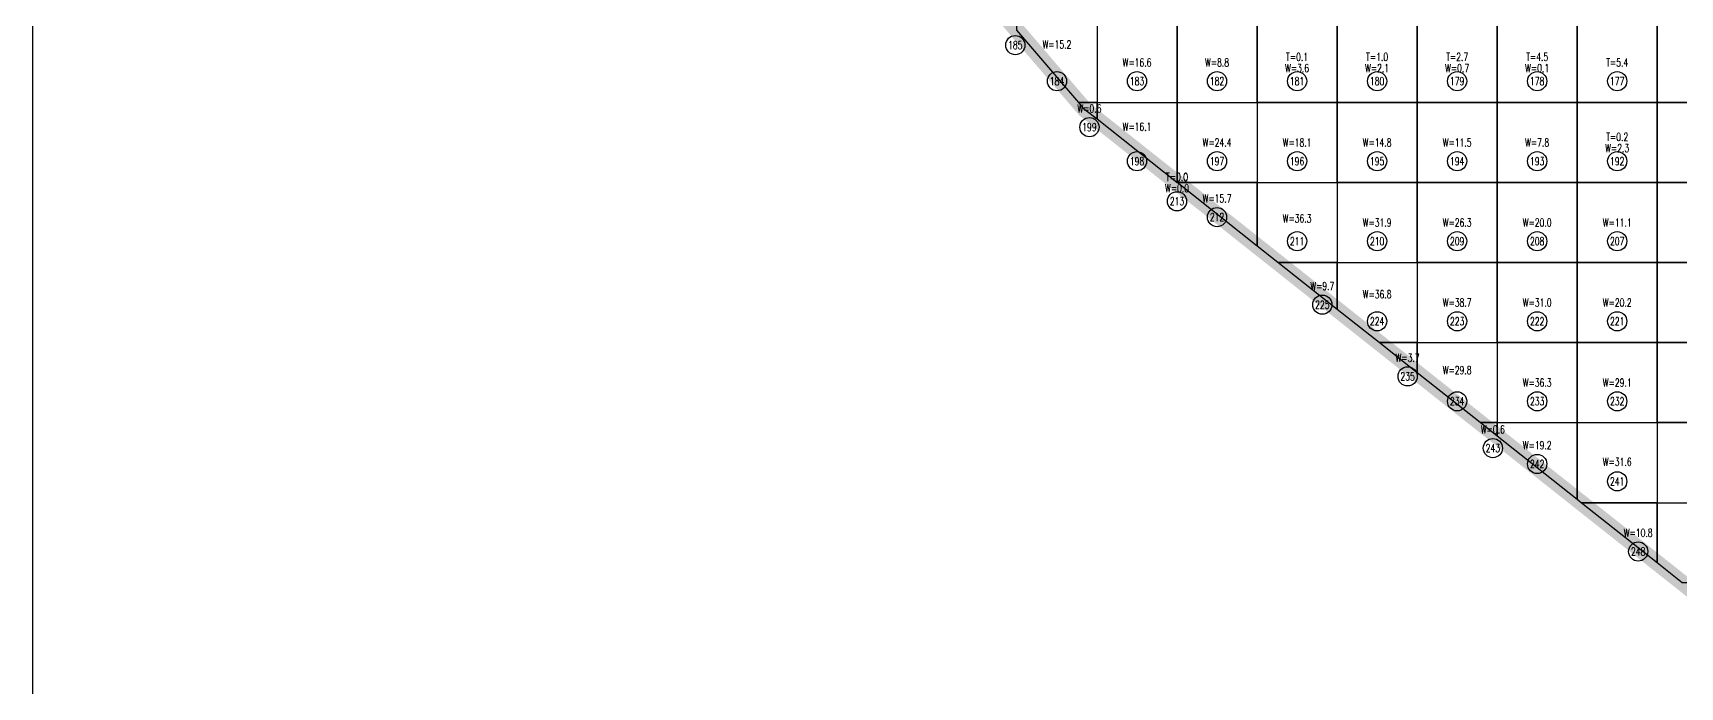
# Model space of a CAD drawing. Extents: x 4283 to 40403, y 1134 to 1764.
# Drawn here: x 18782 to 18867.7, y 1573.1 to 1607.1 of the extents above; entities that cross this region are included whole.
import ezdxf
from ezdxf.enums import TextEntityAlignment as Align

# ---------------------------------------------------------------- set-up
doc = ezdxf.new("R2010")
doc.units = 0
for name, color, linetype in [('tdz_23-1方格网', 2, 'Continuous'), ('tdz_23-1方格网计算', 7, 'Continuous'), ('tdz_土方计算图', 7, 'Continuous'), ('tdz_格田', 6, 'Continuous')]:
    doc.layers.add(name, color=color, linetype=linetype)
doc.styles.add('GLandNum', font='txt_____.ttf', dxfattribs={"width": 0.7, "height": 0.5})

msp = doc.modelspace()

# ---------------------------------------------------------------- linework, layer by layer
at = {"layer": 'tdz_23-1方格网', "linetype": 'Continuous'}
for points in [[(18833.224, 1607.261, 2838.578), (18833.224, 1607.669, 2838.481), (18837.39, 1607.669, 2838.137), (18837.39, 1603.502, 2838.348), (18836.442, 1603.502, 2838.472)], [(18837.39, 1607.669, 2838.137), (18837.39, 1603.502, 2838.348), (18841.557, 1603.502, 2837.858), (18841.557, 1607.669, 2837.664)], [(18841.557, 1607.669, 2837.664), (18841.557, 1603.502, 2837.858), (18845.724, 1603.502, 2837.564), (18845.724, 1607.669, 2837.181)], [(18845.724, 1607.669, 2837.181), (18845.724, 1603.502, 2837.564), (18849.89, 1603.502, 2837.343), (18849.89, 1607.669, 2836.843)], [(18849.89, 1607.669, 2836.843), (18849.89, 1603.502, 2837.343), (18854.057, 1603.502, 2837.084), (18854.057, 1607.669, 2836.532)], [(18854.057, 1607.669, 2836.532), (18854.057, 1603.502, 2837.084), (18858.224, 1603.502, 2836.806), (18858.224, 1607.669, 2836.278)], [(18858.224, 1607.669, 2836.278), (18858.224, 1603.502, 2836.806), (18862.39, 1603.502, 2836.566), (18862.39, 1607.669, 2836.024)], [(18862.39, 1607.669, 2836.024), (18862.39, 1603.502, 2836.566), (18866.557, 1603.502, 2836.273), (18866.557, 1607.669, 2835.802)], [(18866.557, 1607.669, 2835.802), (18866.557, 1603.502, 2836.273), (18870.724, 1603.502, 2835.891), (18870.724, 1607.669, 2835.611)], [(18836.442, 1603.502, 2838.472), (18837.39, 1603.502, 2838.348), (18837.39, 1602.631, 2838.537), (18836.761, 1603.13, 2838.462)], [(18837.39, 1602.631, 2838.537), (18837.39, 1603.502, 2838.348), (18841.557, 1603.502, 2837.858), (18841.557, 1599.336, 2839.037), (18841.552, 1599.336, 2839.037)], [(18841.557, 1599.336, 2839.037), (18841.557, 1603.502, 2837.858), (18845.724, 1603.502, 2837.564), (18845.724, 1599.336, 2838.383)], [(18845.724, 1603.502, 2837.564), (18845.724, 1599.336, 2838.383), (18849.89, 1599.336, 2838.003), (18849.89, 1603.502, 2837.343)], [(18849.89, 1603.502, 2837.343), (18849.89, 1599.336, 2838.003), (18854.057, 1599.336, 2837.704), (18854.057, 1603.502, 2837.084)], [(18854.057, 1603.502, 2837.084), (18854.057, 1599.336, 2837.704), (18858.224, 1599.336, 2837.391), (18858.224, 1603.502, 2836.806)], [(18858.224, 1603.502, 2836.806), (18858.224, 1599.336, 2837.391), (18862.39, 1599.336, 2837.019), (18862.39, 1603.502, 2836.566)], [(18862.39, 1603.502, 2836.566), (18862.39, 1599.336, 2837.019), (18866.557, 1599.336, 2836.562), (18866.557, 1603.502, 2836.273)], [(18866.557, 1603.502, 2836.273), (18866.557, 1599.336, 2836.562), (18870.724, 1599.336, 2836.14), (18870.724, 1603.502, 2835.891)], [(18841.552, 1599.336, 2839.037), (18841.557, 1599.336, 2839.037), (18841.557, 1599.331, 2839.037)], [(18841.557, 1599.331, 2839.037), (18841.557, 1599.336, 2839.037), (18845.724, 1599.336, 2838.383), (18845.724, 1596.031, 2839.011)], [(18845.724, 1596.031, 2839.011), (18845.724, 1599.336, 2838.383), (18849.89, 1599.336, 2838.003), (18849.89, 1595.169, 2838.872), (18846.812, 1595.169, 2838.957)], [(18849.89, 1599.336, 2838.003), (18849.89, 1595.169, 2838.872), (18854.057, 1595.169, 2838.338), (18854.057, 1599.336, 2837.704)], [(18854.057, 1599.336, 2837.704), (18854.057, 1595.169, 2838.338), (18858.224, 1595.169, 2838.028), (18858.224, 1599.336, 2837.391)], [(18858.224, 1599.336, 2837.391), (18858.224, 1595.169, 2838.028), (18862.39, 1595.169, 2837.468), (18862.39, 1599.336, 2837.019)], [(18862.39, 1599.336, 2837.019), (18862.39, 1595.169, 2837.468), (18866.557, 1595.169, 2836.966), (18866.557, 1599.336, 2836.562)], [(18866.557, 1599.336, 2836.562), (18866.557, 1595.169, 2836.966), (18870.724, 1595.169, 2836.49), (18870.724, 1599.336, 2836.14)], [(18846.812, 1595.169, 2838.957), (18849.89, 1595.169, 2838.872), (18849.89, 1592.731, 2838.807)], [(18849.89, 1592.731, 2838.807), (18849.89, 1595.169, 2838.872), (18854.057, 1595.169, 2838.338), (18854.057, 1591.002, 2838.751), (18852.073, 1591.002, 2838.699)], [(18854.057, 1595.169, 2838.338), (18854.057, 1591.002, 2838.751), (18858.224, 1591.002, 2838.495), (18858.224, 1595.169, 2838.028)], [(18858.224, 1595.169, 2838.028), (18858.224, 1591.002, 2838.495), (18862.39, 1591.002, 2837.887), (18862.39, 1595.169, 2837.468)], [(18862.39, 1595.169, 2837.468), (18862.39, 1591.002, 2837.887), (18866.557, 1591.002, 2837.408), (18866.557, 1595.169, 2836.966)], [(18866.557, 1595.169, 2836.966), (18866.557, 1591.002, 2837.408), (18870.724, 1591.002, 2836.973), (18870.724, 1595.169, 2836.49)], [(18852.073, 1591.002, 2838.699), (18854.057, 1591.002, 2838.751), (18854.057, 1589.431, 2838.602)], [(18854.057, 1589.431, 2838.602), (18854.057, 1591.002, 2838.751), (18858.224, 1591.002, 2838.495), (18858.224, 1586.836, 2838.439), (18857.334, 1586.836, 2838.44)], [(18858.224, 1591.002, 2838.495), (18858.224, 1586.836, 2838.439), (18862.39, 1586.836, 2838.249), (18862.39, 1591.002, 2837.887)], [(18862.39, 1591.002, 2837.887), (18862.39, 1586.836, 2838.249), (18866.557, 1586.836, 2837.864), (18866.557, 1591.002, 2837.408)], [(18866.557, 1591.002, 2837.408), (18866.557, 1586.836, 2837.864), (18870.724, 1586.836, 2837.441), (18870.724, 1591.002, 2836.973)], [(18857.334, 1586.836, 2838.44), (18858.224, 1586.836, 2838.439), (18858.224, 1586.131, 2838.397)], [(18858.224, 1586.131, 2838.397), (18858.224, 1586.836, 2838.439), (18862.39, 1586.836, 2838.249), (18862.39, 1582.831, 2838.192)], [(18862.39, 1582.831, 2838.192), (18862.39, 1586.836, 2838.249), (18866.557, 1586.836, 2837.864), (18866.557, 1582.669, 2838.037), (18862.595, 1582.669, 2838.182)], [(18866.557, 1586.836, 2837.864), (18866.557, 1582.669, 2838.037), (18870.724, 1582.669, 2837.883), (18870.724, 1586.836, 2837.441)], [(18862.595, 1582.669, 2838.182), (18866.557, 1582.669, 2838.037), (18866.557, 1579.531, 2837.987)], [(18866.557, 1579.531, 2837.987), (18866.557, 1582.669, 2838.037), (18870.724, 1582.669, 2837.883), (18870.724, 1578.502, 2837.825), (18867.856, 1578.502, 2837.923)]]:
    msp.add_polyline3d(points, close=True, dxfattribs=at)
at = {"layer": 'tdz_23-1方格网计算', "color": 7, "linetype": 'Continuous'}
for centre in [(18833.136, 1606.493), (18835.307, 1604.613), (18839.474, 1604.613), (18843.64, 1604.613), (18847.807, 1604.613), (18851.974, 1604.613), (18856.14, 1604.613), (18860.307, 1604.613), (18864.474, 1604.613), (18836.996, 1602.219), (18839.474, 1600.447), (18843.64, 1600.447), (18847.807, 1600.447), (18851.974, 1600.447), (18856.14, 1600.447), (18860.307, 1600.447), (18864.474, 1600.447), (18841.556, 1598.361), (18843.64, 1597.536), (18847.807, 1596.28), (18851.974, 1596.28), (18856.14, 1596.28), (18860.307, 1596.28), (18864.474, 1596.28), (18849.121, 1592.978), (18851.974, 1592.113), (18856.14, 1592.113), (18860.307, 1592.113), (18864.474, 1592.113), (18853.561, 1589.245), (18856.14, 1587.947), (18860.307, 1587.947), (18864.474, 1587.947), (18858.001, 1585.511), (18860.307, 1584.686), (18864.474, 1583.78), (18865.566, 1580.128)]:
    msp.add_circle(centre, 0.5, dxfattribs=at)
at = {"layer": 'tdz_土方计算图', "linetype": 'Continuous'}
msp.add_lwpolyline([(18781.99, 1512.357), (18781.99, 1512.357), (18781.99, 1672.357), (18781.99, 1672.357)], dxfattribs=at)
at = {"layer": 'tdz_格田', "linetype": 'Continuous', "lineweight": 60, "const_width": 0.833}
msp.add_lwpolyline([(18873.117, 1574.336), (18836.761, 1603.13), (18799.89, 1646.189), (18828.46, 1670.379), (18841.318, 1654.469), (18894.09, 1594.047), (18873.117, 1574.336)], close=True, dxfattribs=at)

# ---------------------------------------------------------------- texts
at = {"layer": 'tdz_23-1方格网计算', "color": 7, "linetype": 'Continuous', "style": 'GLandNum', "width": 0.7}
for s, p in [('185', (18833.136, 1606.493)), ('184', (18835.307, 1604.613)), ('183', (18839.474, 1604.613)), ('182', (18843.64, 1604.613)), ('181', (18847.807, 1604.613)), ('180', (18851.974, 1604.613)), ('179', (18856.14, 1604.613)), ('178', (18860.307, 1604.613)), ('177', (18864.474, 1604.613)), ('199', (18836.996, 1602.219)), ('198', (18839.474, 1600.447)), ('197', (18843.64, 1600.447)), ('196', (18847.807, 1600.447)), ('195', (18851.974, 1600.447)), ('194', (18856.14, 1600.447)), ('193', (18860.307, 1600.447)), ('192', (18864.474, 1600.447)), ('213', (18841.556, 1598.361)), ('212', (18843.64, 1597.536)), ('211', (18847.807, 1596.28)), ('210', (18851.974, 1596.28)), ('209', (18856.14, 1596.28)), ('208', (18860.307, 1596.28)), ('207', (18864.474, 1596.28)), ('225', (18849.121, 1592.978)), ('224', (18851.974, 1592.113)), ('223', (18856.14, 1592.113)), ('222', (18860.307, 1592.113)), ('221', (18864.474, 1592.113)), ('235', (18853.561, 1589.245)), ('234', (18856.14, 1587.947)), ('233', (18860.307, 1587.947)), ('232', (18864.474, 1587.947)), ('243', (18858.001, 1585.511)), ('242', (18860.307, 1584.686)), ('241', (18864.474, 1583.78)), ('248', (18865.566, 1580.128))]:
    msp.add_text(s, height=0.4167, dxfattribs=at).set_placement(p, align=Align.MIDDLE_CENTER)
at = {"layer": 'tdz_23-1方格网计算', "color": 173, "linetype": 'Continuous', "style": 'GLandNum', "width": 0.7}
for s, p in [('W=15.2', (18835.307, 1606.525)), ('W=16.6', (18839.474, 1605.586)), ('W=8.8', (18843.64, 1605.586)), ('W=3.6', (18847.807, 1605.294)), ('W=2.1', (18851.974, 1605.294)), ('W=0.7', (18856.14, 1605.294)), ('W=0.1', (18860.307, 1605.294)), ('W=0.6', (18836.996, 1603.191)), ('W=16.1', (18839.474, 1602.243)), ('W=24.4', (18843.64, 1601.419)), ('W=18.1', (18847.807, 1601.419)), ('W=14.8', (18851.974, 1601.419)), ('W=11.5', (18856.14, 1601.419)), ('W=7.8', (18860.307, 1601.419)), ('W=2.3', (18864.474, 1601.127)), ('W=0.0', (18841.556, 1599.042)), ('W=15.7', (18843.64, 1598.508)), ('W=36.3', (18847.807, 1597.468)), ('W=31.9', (18851.974, 1597.252)), ('W=26.3', (18856.14, 1597.252)), ('W=20.0', (18860.307, 1597.252)), ('W=11.1', (18864.474, 1597.252)), ('W=9.7', (18849.121, 1593.95)), ('W=36.8', (18851.974, 1593.518)), ('W=38.7', (18856.14, 1593.086)), ('W=31.0', (18860.307, 1593.086)), ('W=20.2', (18864.474, 1593.086)), ('W=3.7', (18853.561, 1590.217)), ('W=29.8', (18856.14, 1589.568)), ('W=36.3', (18860.307, 1588.919)), ('W=29.1', (18864.474, 1588.919)), ('W=0.6', (18858.001, 1586.483)), ('W=19.2', (18860.307, 1585.658)), ('W=31.6', (18864.474, 1584.793)), ('W=10.8', (18865.566, 1581.1))]:
    msp.add_text(s, height=0.4167, dxfattribs=at).set_placement(p, align=Align.MIDDLE_CENTER)
at = {"layer": 'tdz_23-1方格网计算', "color": 2, "linetype": 'Continuous', "style": 'GLandNum', "width": 0.7}
for s, p in [('T=0.1', (18847.807, 1605.877)), ('T=1.0', (18851.974, 1605.877)), ('T=2.7', (18856.14, 1605.877)), ('T=4.5', (18860.307, 1605.877)), ('T=5.4', (18864.474, 1605.586)), ('T=0.2', (18864.474, 1601.711)), ('T=0.0', (18841.556, 1599.625))]:
    msp.add_text(s, height=0.4167, dxfattribs=at).set_placement(p, align=Align.MIDDLE_CENTER)

doc.saveas('drawing.dxf')
